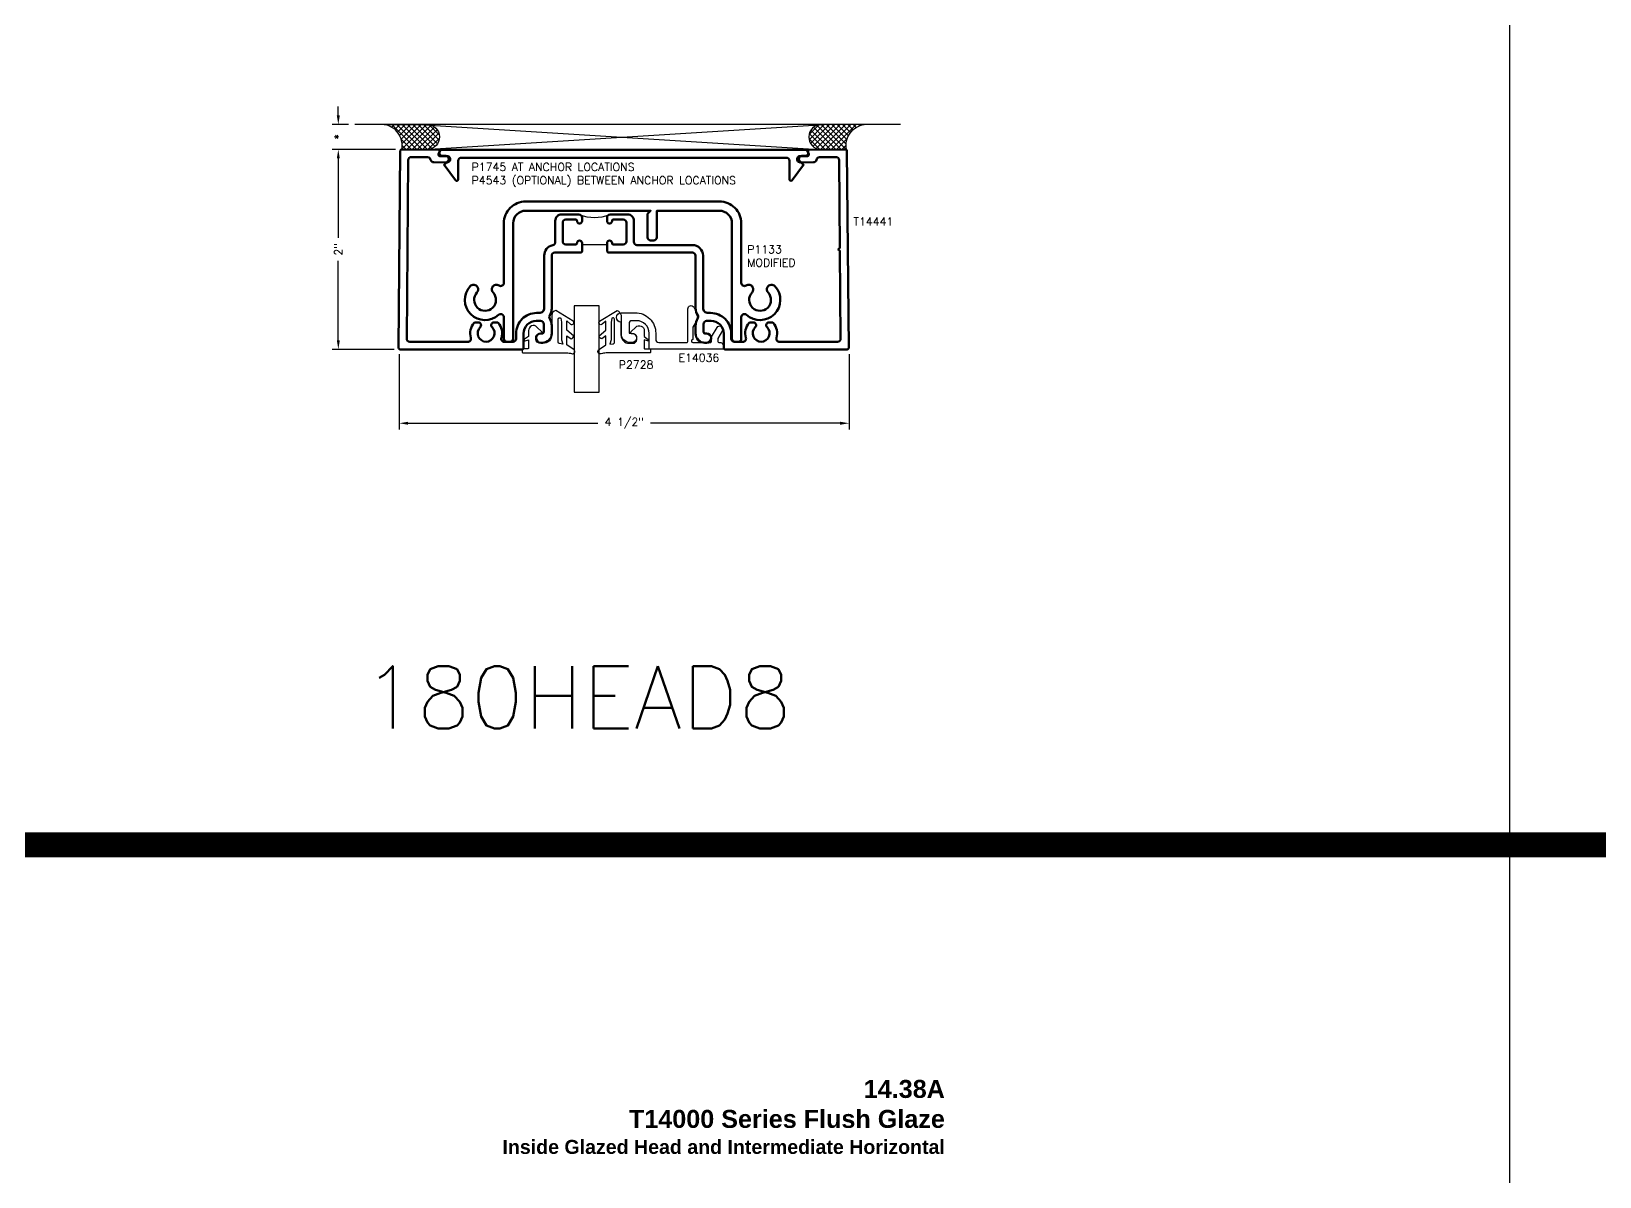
# Model space of a CAD drawing. Extents: x 0 to 152, y -15 to 75.
# Drawn here: x 31.69 to 47.37, y 41.56 to 53.02 of the extents above; entities that cross this region are included whole.
import ezdxf

# ---------------------------------------------------------------- set-up
doc = ezdxf.new("R2010")
doc.units = 0
doc.header["$MEASUREMENT"] = 0
doc.header["$PDMODE"] = 3
doc.layers.get('DEFPOINTS').update_dxf_attribs({"linetype": 'CONTINUOUS'})
for name, color, linetype in [('R-ANNO-DIMS', 3, 'CONTINUOUS'), ('R-ANNO-TEXT', 6, 'CONTINUOUS'), ('R-Det1', 4, 'CONTINUOUS'), ('R-Det2', 2, 'CONTINUOUS'), ('R-DET3', 5, 'CONTINUOUS'), ('R-OTLN', 1, 'CONTINUOUS'), ('R-PAT1', 5, 'CONTINUOUS'), ('TITLE', 7, 'CONTINUOUS')]:
    doc.layers.add(name, color=color, linetype=linetype)
doc.styles.get("Standard").update_dxf_attribs({"font": 'simplex'})
doc.dimstyles.new('1X', dxfattribs={"dimtxt": 0.08, "dimasz": 0.09, "dimexe": 0.0625, "dimexo": 0.0625, "dimgap": 0.062, "dimtad": 0, "dimdec": 5, "dimzin": 4, "dimdsep": 46, "dimlunit": 5, "dimtxsty": 'Standard', "dimcen": 0, "dimclrd": 256, "dimclre": 256, "dimclrt": 256, "dimadec": 0, "dimazin": 1, "dimtfac": 1, "dimtdec": 5, "dimtofl": 0, "dimtmove": 0, "dimatfit": 3, "dimfxl": 1, "dimfrac": 2, "dimtolj": 1, "dimtzin": 4, "dimarcsym": 0})
pattern_1 = [(45, (33.797885, 46.316613), (-0.0265165, 0.0265165), []), (135, (33.797885, 46.316613), (-0.0265165, -0.0265165), [])]

# ---------------------------------------------------------------- blocks, each defined once
blk = doc.blocks.new('*D26')
at = {"layer": 'DEFPOINTS', "color": 0}
for p in [(34.761, 51.836), (35.396, 51.836), (35.382, 49.836)]:
    blk.add_point(p, dxfattribs=at)
at = {"layer": 'R-ANNO-DIMS', "lineweight": -2}
for p, q in [((35.333, 51.836), (34.698, 51.836)), ((34.761, 51.746), (34.761, 50.951)), ((34.761, 49.926), (34.761, 50.721)), ((35.32, 49.836), (34.698, 49.836))]:
    blk.add_line(p, q, dxfattribs=at)
at = {"layer": 'R-ANNO-DIMS'}
for points in [[(34.746, 51.746), (34.776, 51.746), (34.761, 51.836)], [(34.746, 49.926), (34.776, 49.926), (34.761, 49.836)]]:
    blk.add_solid(points, dxfattribs=at)
at = {"layer": 'R-ANNO-DIMS', "insert": (34.761, 50.836), "char_height": 0.08, "attachment_point": 5, "rotation": 90}
blk.add_mtext('\\A1;2"', dxfattribs=at)
blk = doc.blocks.new('*D27')
at = {"layer": 'DEFPOINTS', "color": 0}
for p in [(35.369, 49.851), (39.868, 49.851), (39.868, 49.097)]:
    blk.add_point(p, dxfattribs=at)
at = {"layer": 'R-ANNO-DIMS', "lineweight": -2}
for p, q in [((35.369, 49.788), (35.369, 49.034)), ((39.868, 49.788), (39.868, 49.034)), ((35.459, 49.097), (37.357, 49.097)), ((39.778, 49.097), (37.881, 49.097))]:
    blk.add_line(p, q, dxfattribs=at)
at = {"layer": 'R-ANNO-DIMS'}
for points in [[(35.459, 49.112), (35.459, 49.082), (35.369, 49.097)], [(39.778, 49.112), (39.778, 49.082), (39.868, 49.097)]]:
    blk.add_solid(points, dxfattribs=at)
at = {"layer": 'R-ANNO-DIMS', "insert": (37.619, 49.097), "char_height": 0.08, "attachment_point": 5}
blk.add_mtext('\\A1;4 1/2"', dxfattribs=at)
blk = doc.blocks.new('*D28')
at = {"layer": 'DEFPOINTS', "color": 0}
for p in [(34.927, 52.086), (34.761, 51.836), (35.396, 51.836)]:
    blk.add_point(p, dxfattribs=at)
at = {"layer": 'R-ANNO-DIMS', "lineweight": -2}
for p, q in [((34.761, 52.176), (34.761, 52.266)), ((34.864, 52.086), (34.698, 52.086)), ((35.333, 51.836), (34.698, 51.836)), ((34.761, 51.746), (34.761, 51.656))]:
    blk.add_line(p, q, dxfattribs=at)
at = {"layer": 'R-ANNO-DIMS'}
for points in [[(34.746, 52.176), (34.776, 52.176), (34.761, 52.086)], [(34.746, 51.746), (34.776, 51.746), (34.761, 51.836)]]:
    blk.add_solid(points, dxfattribs=at)
at = {"layer": 'R-ANNO-DIMS', "insert": (34.761, 51.961), "char_height": 0.08, "attachment_point": 5, "rotation": 90}
blk.add_mtext('\\A1;*', dxfattribs=at)
blk = doc.blocks.new('P2728 gasket')
at = {"layer": 'R-Det2'}
blk.add_lwpolyline([(86.461, 33.362), (86.567, 33.537, 0.301952), (86.52, 33.577), (86.32, 33.577, -0.414214), (86.24, 33.657), (86.24, 33.695, -0.388879), (86.276, 33.735), (86.292, 33.736, -0.440011), (86.336, 33.696), (86.336, 33.682, 0.668179), (86.353, 33.675), (86.401, 33.724, 0.668179), (86.366, 33.809), (86.307, 33.809), (86.279, 33.849, 0.836323), (86.264, 33.842), (86.273, 33.809), (86.189, 33.809, -0.414214), (86.183, 33.815), (86.183, 33.865, 0.414214), (86.177, 33.871), (86.149, 33.871, 0.414214), (86.143, 33.865), (86.143, 33.427, -0.083245), (86.135, 33.378), (86.135, 33.378)], format="xyb", dxfattribs=at)
for points in [[(86.174, 33.352), (86.223, 33.426), (86.314, 33.426), (86.283, 33.384)], [(86.313, 33.359), (86.371, 33.426), (86.462, 33.426), (86.431, 33.388)]]:
    blk.add_lwpolyline(points, dxfattribs=at)
at = {"layer": 'R-Det2', "lineweight": 25}
blk.add_lwpolyline([(86.235, 33.499, -0.372312), (86.249, 33.512), (86.48, 33.512, -0.668179), (86.49, 33.486), (86.448, 33.478), (86.274, 33.478), (86.23, 33.465)], format="xyb", close=True, dxfattribs=at)
at = {"layer": 'R-Det2', "ltscale": 0.1}
for centre, radius, start, end in [((86.157, 33.369), 0.0237, 157.7655, 314.5007), ((86.313, 33.388), 0.0297, 188.4603, 270), ((86.446, 33.375), 0.0199, 139.7022, 319.7022)]:
    blk.add_arc(centre, radius, start, end, dxfattribs=at)

msp = doc.modelspace()

# ---------------------------------------------------------------- hatches: boundary and pattern name
at = {"layer": 'R-PAT1'}
h = msp.add_hatch(dxfattribs=at)
h.set_pattern_fill('ANSI37', color=256, scale=0.3, style=0)
h.set_pattern_definition(pattern_1)
edge = h.paths.add_edge_path()
edge.add_line((35.2177741, 52.0856214), (35.6464175, 52.0856213))
edge.add_arc((35.6464175, 51.9598456), 0.1257757, -87.46272372, 89.9999926, ccw=False)
edge.add_line((35.6519855, 51.8341932), (35.395795, 51.8357582))
edge.add_arc((35.1852972, 51.8741332), 0.2139673, 349.66809908, 441.2696477)
h = msp.add_hatch(dxfattribs=at)
h.set_pattern_fill('ANSI37', color=256, scale=0.3, style=0)
h.set_pattern_definition(pattern_1)
edge = h.paths.add_edge_path()
edge.add_line((40.0193821, 52.0856214), (39.5907387, 52.0856213))
edge.add_arc((39.5907387, 51.9598456), 0.1257757, 90.0000074, 267.46272372)
edge.add_line((39.5851707, 51.8341932), (39.8413611, 51.8357582))
edge.add_arc((40.051859, 51.8741332), 0.2139673, 98.7303523, 190.33190092, ccw=False)

# ---------------------------------------------------------------- linework, layer by layer
at = {"layer": 'R-Det1', "color": 5}
msp.add_line((40.3829856, 52.0856214), (34.9269856, 52.0856214), dxfattribs=at)
at = {"layer": 'R-Det1', "lineweight": 50}
msp.add_lwpolyline([(37.6158259, 51.7533697), (39.2408259, 51.7533696, -0.4142135624), (39.2718259, 51.7223696), (39.2718259, 51.5363696, 0.722145632), (39.2988589, 51.5274135), (39.4128259, 51.6805281), (39.3749049, 51.7184494, -0.6681846236), (39.3968249, 51.7713697), (39.4288259, 51.7713697, 0.4142164072), (39.4598259, 51.8023696), (39.4598259, 51.8333697), (37.6158259, 51.8333697), (35.7718258, 51.8333697), (35.7718258, 51.8023696, 0.4142164072), (35.8028258, 51.7713697), (35.8348268, 51.7713697, -0.6681846236), (35.8567468, 51.7184494), (35.8188258, 51.6805281), (35.9327928, 51.5274135, 0.722145632), (35.9598258, 51.5363696), (35.9598258, 51.7223696, -0.4142135624), (35.9908258, 51.7533696)], format="xyb", close=True, dxfattribs=at)
at = {"layer": 'R-Det1'}
msp.add_lwpolyline([(37.7117126, 50.2023215), (37.7297126, 50.2023215, -0.4142135624), (37.9347126, 49.9973215), (37.9347126, 49.9353215, 0.4142135624), (37.9657126, 49.9043215), (38.2417126, 49.9043215, 0.4142135624), (38.2567126, 49.9193215), (38.2567126, 50.2428215, -0.7660915713), (38.3145126, 50.2583215), (38.3597126, 50.1800215, -0.2613254343), (38.3591126, 50.1479215), (38.3067126, 50.0571215), (38.3067126, 49.9353215, 0.4133333333), (38.2917126, 49.9203215), (38.2917126, 49.9193215, 0.4133333333), (38.3067126, 49.9043215), (38.4787126, 49.9043215, 0.4142135624), (38.4937126, 49.9193215), (38.4937126, 49.9623215), (38.5470646, 50.0547844, -1), (38.6007646, 50.0237844), (38.5557126, 49.9457734), (38.5557126, 49.9193215, 0.4142135624), (38.5707126, 49.9043215), (38.5848258, 49.9043215, -0.2678077575), (38.5978122, 49.8968283), (38.6137126, 49.8693215), (38.6137126, 49.8383215), (37.8687126, 49.8383215), (37.8687126, 49.9973215, 0.4142135624), (37.7437126, 50.1223215), (37.6987126, 50.1223215, 0.4129032258), (37.6677126, 50.0913215), (37.6677126, 49.9973215), (37.6972126, 49.9973215, -1), (37.6972126, 49.9043215), (37.6807126, 49.9043215, -0.4150537634), (37.5877126, 49.9973215), (37.5877126, 50.1086215, -1), (37.5877126, 50.2023215), (37.7207126, 50.2023215)], format="xyb", dxfattribs=at)
at = {"layer": 'R-Det2'}
msp.add_lwpolyline([(37.1201783, 50.2710436), (37.1201783, 49.4084503), (37.3701783, 49.4084503), (37.3701783, 50.2710436), (37.1201783, 50.2710436)], dxfattribs=at)
at = {"layer": 'R-DET3'}
for p, q in [((39.6228259, 52.0823707), (35.6228259, 51.8323707)), ((35.6228259, 52.0823707), (39.6228259, 51.8323707))]:
    msp.add_line(p, q, dxfattribs=at)
at = {"layer": 'R-DET3', "lineweight": 50}
msp.add_lwpolyline([(37.8527434, 51.1918872), (37.8527434, 50.9554336, 0.4142135624), (37.8837434, 50.9244336), (37.9147434, 50.9244336, 0.4142135624), (37.9457434, 50.9554336), (37.9457434, 51.2228872), (38.5717409, 51.2228872, -0.4142135624), (38.6967409, 51.0978872), (38.6967409, 49.9418872, 0.4142135624), (38.7277409, 49.9108872), (38.7587409, 49.9108872, 0.4142135624), (38.7897409, 49.9418872), (38.7897409, 50.1587244, -0.6516590583), (38.8416293, 50.1816302, 0.956981471), (39.1264318, 50.4676169, 0.5062303828), (39.0519332, 50.459392, 0.3278181232), (39.0579751, 50.4046671, -2.2780811719), (38.8975068, 50.4046671, 0.3278181232), (38.9035486, 50.459392, 0.4311315419), (38.8377559, 50.4750117, -0.5966495988), (38.7897409, 50.5009248), (38.7897409, 51.0978872, 0.4142135624), (38.5717409, 51.3158872), (37.6027434, 51.3158872), (36.6337459, 51.3158872, 0.4142135624), (36.4157459, 51.0978872), (36.4157459, 50.5009248, -0.5966495988), (36.3677309, 50.4750117, 0.4311315419), (36.3019382, 50.459392, 0.3278181232), (36.3079801, 50.4046671, -2.2780811719), (36.1475118, 50.4046671, 0.3278181232), (36.1535536, 50.459392, 0.5062303828), (36.0790551, 50.4676169, 0.956981471), (36.3638575, 50.1816302, -0.6516590583), (36.4157459, 50.1587244), (36.4157459, 49.9418872, 0.4142135624), (36.4467459, 49.9108872), (36.4777459, 49.9108872, 0.4142135624), (36.5087459, 49.9418872), (36.5087459, 51.0978872, -0.4142135624), (36.6337459, 51.2228872), (37.2597434, 51.2228872), (37.6027434, 51.2228872), (37.8837434, 51.2228872)], format="xyb", close=True, dxfattribs=at)
at = {"layer": 'R-OTLN', "lineweight": 50}
for points in [[(37.1976001, 50.8849237), (37.1976001, 50.8999237, 0.4142135624), (37.1726001, 50.9249237, 0.4142135624), (37.1476001, 50.8999237, -0.4142135624), (37.1326001, 50.8849237), (37.0356001, 50.8849237, -0.4142135624), (37.0046001, 50.9159237), (37.0046001, 51.1039237, -0.4142135624), (37.0356001, 51.1349237), (37.1326001, 51.1349237, -0.4142135624), (37.1476001, 51.1199237, 0.4142135624), (37.1726001, 51.0949237, 0.4142135624), (37.1976001, 51.1199237), (37.1976001, 51.1539237, 0.4142135624), (37.1666001, 51.1849237), (36.9916001, 51.1849237, 0.4142135624), (36.9296001, 51.1229237), (36.9296001, 50.9082141, -0.3569974072), (36.9047351, 50.8778272, 0.3569974072), (36.8197126, 50.7739237), (36.8197126, 50.2499237, -0.4142135624), (36.7697126, 50.1999237), (36.7437126, 50.1999237, 0.4142135624), (36.5387126, 49.9949237), (36.5387126, 49.9419237, -0.4142135624), (36.5077126, 49.9109237), (36.4211003, 49.9109237, -0.5028435991), (36.3914204, 49.9508738, 0.2556484292), (36.3598513, 50.1006815, 0.2190376255), (36.3484589, 50.1059237), (36.3181244, 50.1059237, 0.6705407069), (36.298072, 50.0570628, -2.4366677679), (36.1793532, 50.0570628, 0.6705407069), (36.1593009, 50.1059237), (36.1289663, 50.1059237, 0.2190376255), (36.117574, 50.1006815, 0.2556484292), (36.0860049, 49.9508738, -0.5028435991), (36.056325, 49.9109237), (35.4755888, 49.9109237, -0.4167284122), (35.4445899, 49.9421897), (35.4599204, 51.7292067, -0.4142058065), (35.4911844, 51.7599397), (35.6539404, 51.7585477, -0.3582490687), (35.6841393, 51.7332885, 0.3582490687), (35.7143382, 51.7080294), (35.8487076, 51.7068802, 1.000029034), (35.8492397, 51.7688779), (35.7758501, 51.7695056, -0.5773500035), (35.7630526, 51.7921158), (35.7797502, 51.8204741, 0.5773500035), (35.7729249, 51.8325329), (35.395795, 51.8357582, 0.4142058065), (35.380704, 51.8208871), (35.3638048, 49.8510153, 0.4160038791), (35.3788045, 49.8359237), (36.5987126, 49.8359237, 0.4142135624), (36.6137126, 49.8509237), (36.6137126, 49.9949237, -0.4142135624), (36.7387126, 50.1199237), (36.7837126, 50.1199237, -0.4142135624), (36.8147126, 50.0889237), (36.8147126, 50.0099237, -0.4142135624), (36.7997126, 49.9949237), (36.7852116, 49.9949237, 1), (36.7852116, 49.9019237), (36.8012804, 49.9019237, 0.415572152), (36.8947126, 49.9949236), (36.8947126, 50.0749237, 0.1450639488), (36.8745276, 50.1430327, -0.2963644577), (36.8745276, 50.1768147, 0.1450639488), (36.8947126, 50.2449237), (36.8947126, 50.7739237, -0.4142135624), (36.9257126, 50.8049237), (37.1876001, 50.8049237), (37.1976001, 50.8149237)], [(37.4476001, 50.8149237), (37.4576001, 50.8049237), (38.3017126, 50.8049237, -0.4142135624), (38.3327126, 50.7739237), (38.3327126, 50.2449237, 0.1450639488), (38.3528977, 50.1768147, -0.2963644577), (38.3528977, 50.1430327, 0.1450639488), (38.3327126, 50.0749237), (38.3327126, 49.9949237, 0.4155724693), (38.4261449, 49.9019237), (38.4422136, 49.9019237, 1), (38.4422136, 49.9949237), (38.4277126, 49.9949237, -0.4142135624), (38.4127126, 50.0099237), (38.4127126, 50.0889237, -0.4142135624), (38.4437126, 50.1199237), (38.4887126, 50.1199237, -0.4142135624), (38.6137126, 49.9949237), (38.6137126, 49.8509237, 0.4142135624), (38.6287126, 49.8359237), (39.8486207, 49.8359237, 0.4160038791), (39.8636204, 49.8510153), (39.8467213, 51.8208871, 0.4142058065), (39.8316302, 51.8357582), (39.4545004, 51.8325329, 0.5773500035), (39.4476751, 51.8204741), (39.4643727, 51.7921158, -0.5773500035), (39.4515752, 51.7695056), (39.3781855, 51.7688779, 1.000029034), (39.3787177, 51.7068802), (39.5120871, 51.7080208, 0.3582490687), (39.542286, 51.73328, -0.3582490687), (39.5724849, 51.7585392), (39.7362409, 51.7599397, -0.4142058065), (39.7675049, 51.7292067), (39.7750425, 50.8505712), (39.760041, 50.8355696), (39.7753025, 50.8202645), (39.7828353, 49.9421897, -0.4167284122), (39.7518365, 49.9109237), (39.1711003, 49.9109237, -0.5028435991), (39.1414204, 49.9508738, 0.2556484292), (39.1098513, 50.1006815, 0.2190376255), (39.0984589, 50.1059237), (39.0681244, 50.1059237, 0.6705407069), (39.048072, 50.0570628, -2.4366677679), (38.9293532, 50.0570628, 0.6705407069), (38.9093009, 50.1059237), (38.8789663, 50.1059237, 0.2190376255), (38.867574, 50.1006815, 0.2556484292), (38.8360049, 49.9508738, -0.5028435991), (38.806325, 49.9109237), (38.7197126, 49.9109237, -0.4142135624), (38.6887126, 49.9419237), (38.6887126, 49.9949237, 0.4142135624), (38.4837126, 50.1999237), (38.4577126, 50.1999237, -0.4142135624), (38.4077126, 50.2499237), (38.4077126, 50.7739237, 0.4142135624), (38.3017126, 50.8799237), (37.7468501, 50.8799237, -0.4142135624), (37.7156001, 50.9111737), (37.7156001, 51.1229237, 0.4142135624), (37.6536001, 51.1849237), (37.4786001, 51.1849237, 0.4142135624), (37.4476001, 51.1539237), (37.4476001, 51.1199237, 0.4142135624), (37.4726001, 51.0949237, 0.4142135624), (37.4976001, 51.1199237, -0.4142135624), (37.5126001, 51.1349237), (37.6096001, 51.1349237, -0.4142135624), (37.6406001, 51.1039237), (37.6406001, 50.9159237, -0.4142135624), (37.6096001, 50.8849237), (37.5126001, 50.8849237, -0.4142135624), (37.4976001, 50.8999237, 0.4142135624), (37.4726001, 50.9249237, 0.4142135624), (37.4476001, 50.8999237), (37.4476001, 50.8849237)]]:
    msp.add_lwpolyline(points, format="xyb", close=True, dxfattribs=at)
at = {"layer": 'R-PAT1'}
for points in [[(35.2177741, 52.0856214), (35.6464175, 52.0856213, -0.9780995873), (35.6519855, 51.8341932), (35.395795, 51.8357582, 0.4224245011), (35.2177741, 52.0856214, 1.1845073301)], [(40.0193821, 52.0856214), (39.5907387, 52.0856213, 0.9780995873), (39.5851707, 51.8341932), (39.8413611, 51.8357582, -0.4224245011), (40.0193821, 52.0856214, -1.1845073301)]]:
    msp.add_lwpolyline(points, format="xyb", dxfattribs=at)
msp.add_lwpolyline([(37.1318702, 51.1337619), (37.0348702, 51.1337619, 0.4142135624), (37.0038702, 51.1027619), (37.0046001, 50.9159237, 0.4142135624), (37.0356001, 50.8849237), (37.1326001, 50.8849237, 0.4142135624), (37.1476001, 50.8999237, -0.4142135624), (37.1726001, 50.9249237, -0.4142135624), (37.1976001, 50.8999237), (37.1976001, 50.8849237), (37.4476001, 50.8849237), (37.4476001, 50.8999237, -0.4142135624), (37.4726001, 50.9249237, -0.4142135624), (37.4976001, 50.8999237, 0.4142135624), (37.5126001, 50.8849237), (37.6096001, 50.8849237, 0.4142135624), (37.6406001, 50.9159237), (37.6398702, 51.1027619, 0.4142135624), (37.6088702, 51.1337619), (37.5118702, 51.1337619, 0.4142135624), (37.4968702, 51.1187619, -0.4142135624), (37.4718702, 51.0937619, -0.4142135624), (37.4468702, 51.1187619), (37.4468702, 51.1527619, -0.3026074371), (37.4659295, 51.18137, -0.2003205128), (37.1778109, 51.18137, -0.3026074371), (37.1968702, 51.1527619), (37.1968702, 51.1187619, -0.4142135624), (37.1718702, 51.0937619, -0.4142135624), (37.1468702, 51.1187619, 0.4142135624)], format="xyb", close=True, dxfattribs=at)
at = {"layer": 'TITLE'}
msp.add_line((46.4693335, 74.8789502), (46.4693335, -0.1210498), dxfattribs=at)
at = {"layer": 'TITLE', "const_width": 0.25}
msp.add_lwpolyline([(0.25, 44.8789502), (138.9080005, 44.8789502)], dxfattribs=at)

# ---------------------------------------------------------------- block references
at = {"layer": 'R-Det2', "rotation": 90}
msp.add_blockref('P2728 gasket', (70.4713721, -36.3414293), dxfattribs=at)
at = {"layer": 'R-Det2', "xscale": -1, "rotation": 270}
msp.add_blockref('P2728 gasket', (4.0110471, -36.3431383), dxfattribs=at)

# ---------------------------------------------------------------- texts
at = {"layer": 'R-ANNO-TEXT', "char_height": 0.08}
for s, insert, attachment_point in [('P1745 AT ANCHOR LOCATIONS\\PP4543 (OPTIONAL) BETWEEN ANCHOR LOCATIONS ', (36.0936838, 51.580582), 4), ('\\A1;T14441', (39.9118126, 51.1137293), 4), ('P1133 \\PMODIFIED', (38.8493621, 50.7699279), 4), ('\\A1;P2728', (37.91118, 49.6833972), 6), ('\\A1;E14036', (38.1625767, 49.7519009), 4)]:
    msp.add_mtext(s, dxfattribs=dict(at, insert=insert, attachment_point=attachment_point))
at = {"layer": 'TITLE'}
msp.add_text('180HEAD8', height=0.625, dxfattribs=at).set_placement((35.0101351, 46.0433098))
at = {"layer": 'TITLE', "insert": (40.8251148, 42.5281192, 6.2106922), "char_height": 0.18, "width": 7.44, "attachment_point": 3}
msp.add_mtext('{\\fArial|b1|i0|c0|p34;14.38A\\PT14000 Series Flush Glaze\\P\\H0.7778x;Inside Glazed Head and Intermediate Horizontal}', dxfattribs=at)

# ---------------------------------------------------------------- dimensions: what is measured, and where the dimension line sits
at = {"layer": 'R-ANNO-DIMS'}
dim = msp.add_linear_dim(base=(34.7605241, 51.8357582), p1=(34.9269856, 52.0856214), p2=(35.395795, 51.8357582), angle=90, text='*', dimstyle='1X', override={"dimpost": '"'}, dxfattribs=at)
dim.commit()
dim.dimension.update_dxf_attribs({"geometry": '*D28', "text_midpoint": (34.7605241, 51.9606898), "dimtype": 160})
dim = msp.add_linear_dim(base=(34.7605241, 51.8357582), p1=(35.3823249, 49.8362921), p2=(35.395795, 51.8357582), angle=90, dimstyle='1X', override={"dimpost": '"'}, dxfattribs=at)
dim.commit()
dim.dimension.update_dxf_attribs({"geometry": '*D26', "text_midpoint": (34.7605241, 50.8360252)})
dim = msp.add_linear_dim(base=(39.8684859, 49.0969567), p1=(35.3686703, 49.8509788), p2=(39.8684859, 49.8509788), dimstyle='1X', override={"dimpost": '"'}, dxfattribs=at)
dim.commit()
dim.dimension.update_dxf_attribs({"geometry": '*D27', "text_midpoint": (37.6185781, 49.0969567), "dimtype": 160})

doc.saveas('drawing.dxf')
